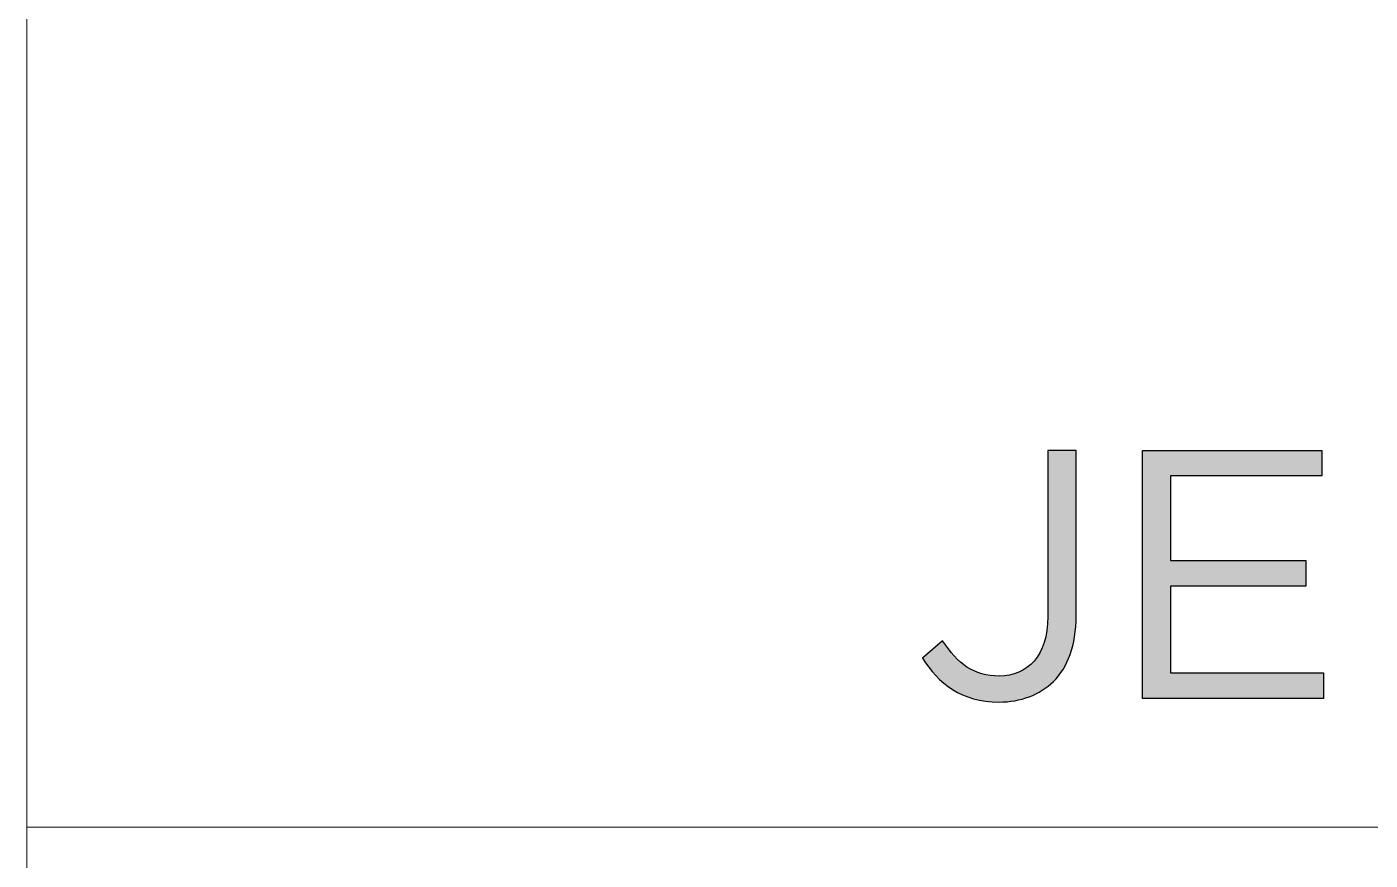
# Model space of a CAD drawing. Header units: inches. Extents: x 2203 to 3044, y -1 to 593.
# Drawn here: x 2869.25 to 2890.54, y 81.62 to 94.83 of the extents above; entities that cross this region are included whole.
import ezdxf

# ---------------------------------------------------------------- set-up
doc = ezdxf.new("R2010")
doc.units = ezdxf.units.IN
doc.header["$MEASUREMENT"] = 0
doc.layers.add('BG 0 -1', color=7, linetype='Continuous')
doc.layers.add('BG F-ANNO-LOGO', color=7, linetype='Continuous')

msp = doc.modelspace()

# ---------------------------------------------------------------- hatches: boundary and pattern name
at = {"layer": 'BG F-ANNO-LOGO', "linetype": 'ByBlock'}
h = msp.add_hatch(color=154, dxfattribs=at)
edge = h.paths.add_edge_path()
edge.add_spline(control_points=[(2883.445, 84.823), (2883.445, 84.823), (2883.765, 85.098), (2883.765, 85.098), (2884.006, 84.733), (2884.254, 84.537), (2884.664, 84.537), (2885.107, 84.537), (2885.433, 84.857), (2885.433, 85.48), (2885.433, 85.48), (2885.433, 88.114), (2885.433, 88.114), (2885.433, 88.114), (2885.882, 88.114), (2885.882, 88.114), (2885.882, 88.114), (2885.882, 85.486), (2885.882, 85.486), (2885.882, 85.025), (2885.748, 84.677), (2885.523, 84.452), (2885.304, 84.239), (2885.006, 84.126), (2884.658, 84.126), (2884.068, 84.126), (2883.692, 84.419), (2883.445, 84.823)], knot_values=[0, 0, 0, 0, 1, 1, 1, 2, 2, 2, 3, 3, 3, 4, 4, 4, 5, 5, 5, 6, 6, 6, 7, 7, 7, 8, 8, 8, 9, 9, 9, 9], degree=3, periodic=0)
msp.add_hatch(color=154, dxfattribs=at).paths.add_polyline_path([(2886.932, 88.114), (2889.774, 88.114), (2889.774, 87.71), (2887.376, 87.71), (2887.376, 86.368), (2889.521, 86.368), (2889.521, 85.963), (2887.376, 85.963), (2887.376, 84.587), (2889.802, 84.587), (2889.802, 84.183), (2886.932, 84.183)])

# ---------------------------------------------------------------- linework, layer by layer
at = {"layer": 'BG 0 -1', "color": 7, "linetype": 'Continuous', "lineweight": 9}
for p, q in [((2869.249, 199.396), (2869.249, 17.106)), ((2869.249, 82.142), (3018.516, 82.142))]:
    msp.add_line(p, q, dxfattribs=at)
at = {"layer": 'BG F-ANNO-LOGO', "color": 154, "linetype": 'Continuous', "lineweight": 25}
msp.add_lwpolyline([(2886.932, 88.114), (2889.774, 88.114), (2889.774, 87.71), (2887.376, 87.71), (2887.376, 86.368), (2889.521, 86.368), (2889.521, 85.963), (2887.376, 85.963), (2887.376, 84.587), (2889.802, 84.587), (2889.802, 84.183), (2886.932, 84.183)], close=True, dxfattribs=at)
at = {"layer": 'BG F-ANNO-LOGO', "color": 7, "linetype": 'Continuous', "lineweight": 0}
msp.add_lwpolyline([(2886.932, 88.114), (2889.774, 88.114), (2889.774, 87.71), (2887.376, 87.71), (2887.376, 86.368), (2889.521, 86.368), (2889.521, 85.963), (2887.376, 85.963), (2887.376, 84.587), (2889.802, 84.587), (2889.802, 84.183), (2886.932, 84.183)], close=True, dxfattribs=at)
at = {"layer": 'BG F-ANNO-LOGO', "color": 154, "linetype": 'Continuous', "lineweight": 25}
msp.add_open_spline([(2883.445, 84.823), (2883.445, 84.823), (2883.765, 85.098), (2883.765, 85.098), (2884.006, 84.733), (2884.254, 84.537), (2884.664, 84.537), (2885.107, 84.537), (2885.433, 84.857), (2885.433, 85.48), (2885.433, 85.48), (2885.433, 88.114), (2885.433, 88.114), (2885.433, 88.114), (2885.882, 88.114), (2885.882, 88.114), (2885.882, 88.114), (2885.882, 85.486), (2885.882, 85.486), (2885.882, 85.025), (2885.748, 84.677), (2885.523, 84.452), (2885.304, 84.239), (2885.006, 84.126), (2884.658, 84.126), (2884.068, 84.126), (2883.692, 84.419), (2883.445, 84.823)], degree=3, knots=[0, 0, 0, 0, 1, 1, 1, 2, 2, 2, 3, 3, 3, 4, 4, 4, 5, 5, 5, 6, 6, 6, 7, 7, 7, 8, 8, 8, 9, 9, 9, 9], dxfattribs=at)
at = {"layer": 'BG F-ANNO-LOGO', "color": 7, "linetype": 'Continuous', "lineweight": 0}
msp.add_open_spline([(2883.445, 84.823), (2883.445, 84.823), (2883.765, 85.098), (2883.765, 85.098), (2884.006, 84.733), (2884.254, 84.537), (2884.664, 84.537), (2885.107, 84.537), (2885.433, 84.857), (2885.433, 85.48), (2885.433, 85.48), (2885.433, 88.114), (2885.433, 88.114), (2885.433, 88.114), (2885.882, 88.114), (2885.882, 88.114), (2885.882, 88.114), (2885.882, 85.486), (2885.882, 85.486), (2885.882, 85.025), (2885.748, 84.677), (2885.523, 84.452), (2885.304, 84.239), (2885.006, 84.126), (2884.658, 84.126), (2884.068, 84.126), (2883.692, 84.419), (2883.445, 84.823)], degree=3, knots=[0, 0, 0, 0, 1, 1, 1, 2, 2, 2, 3, 3, 3, 4, 4, 4, 5, 5, 5, 6, 6, 6, 7, 7, 7, 8, 8, 8, 9, 9, 9, 9], dxfattribs=at)

doc.saveas('drawing.dxf')
